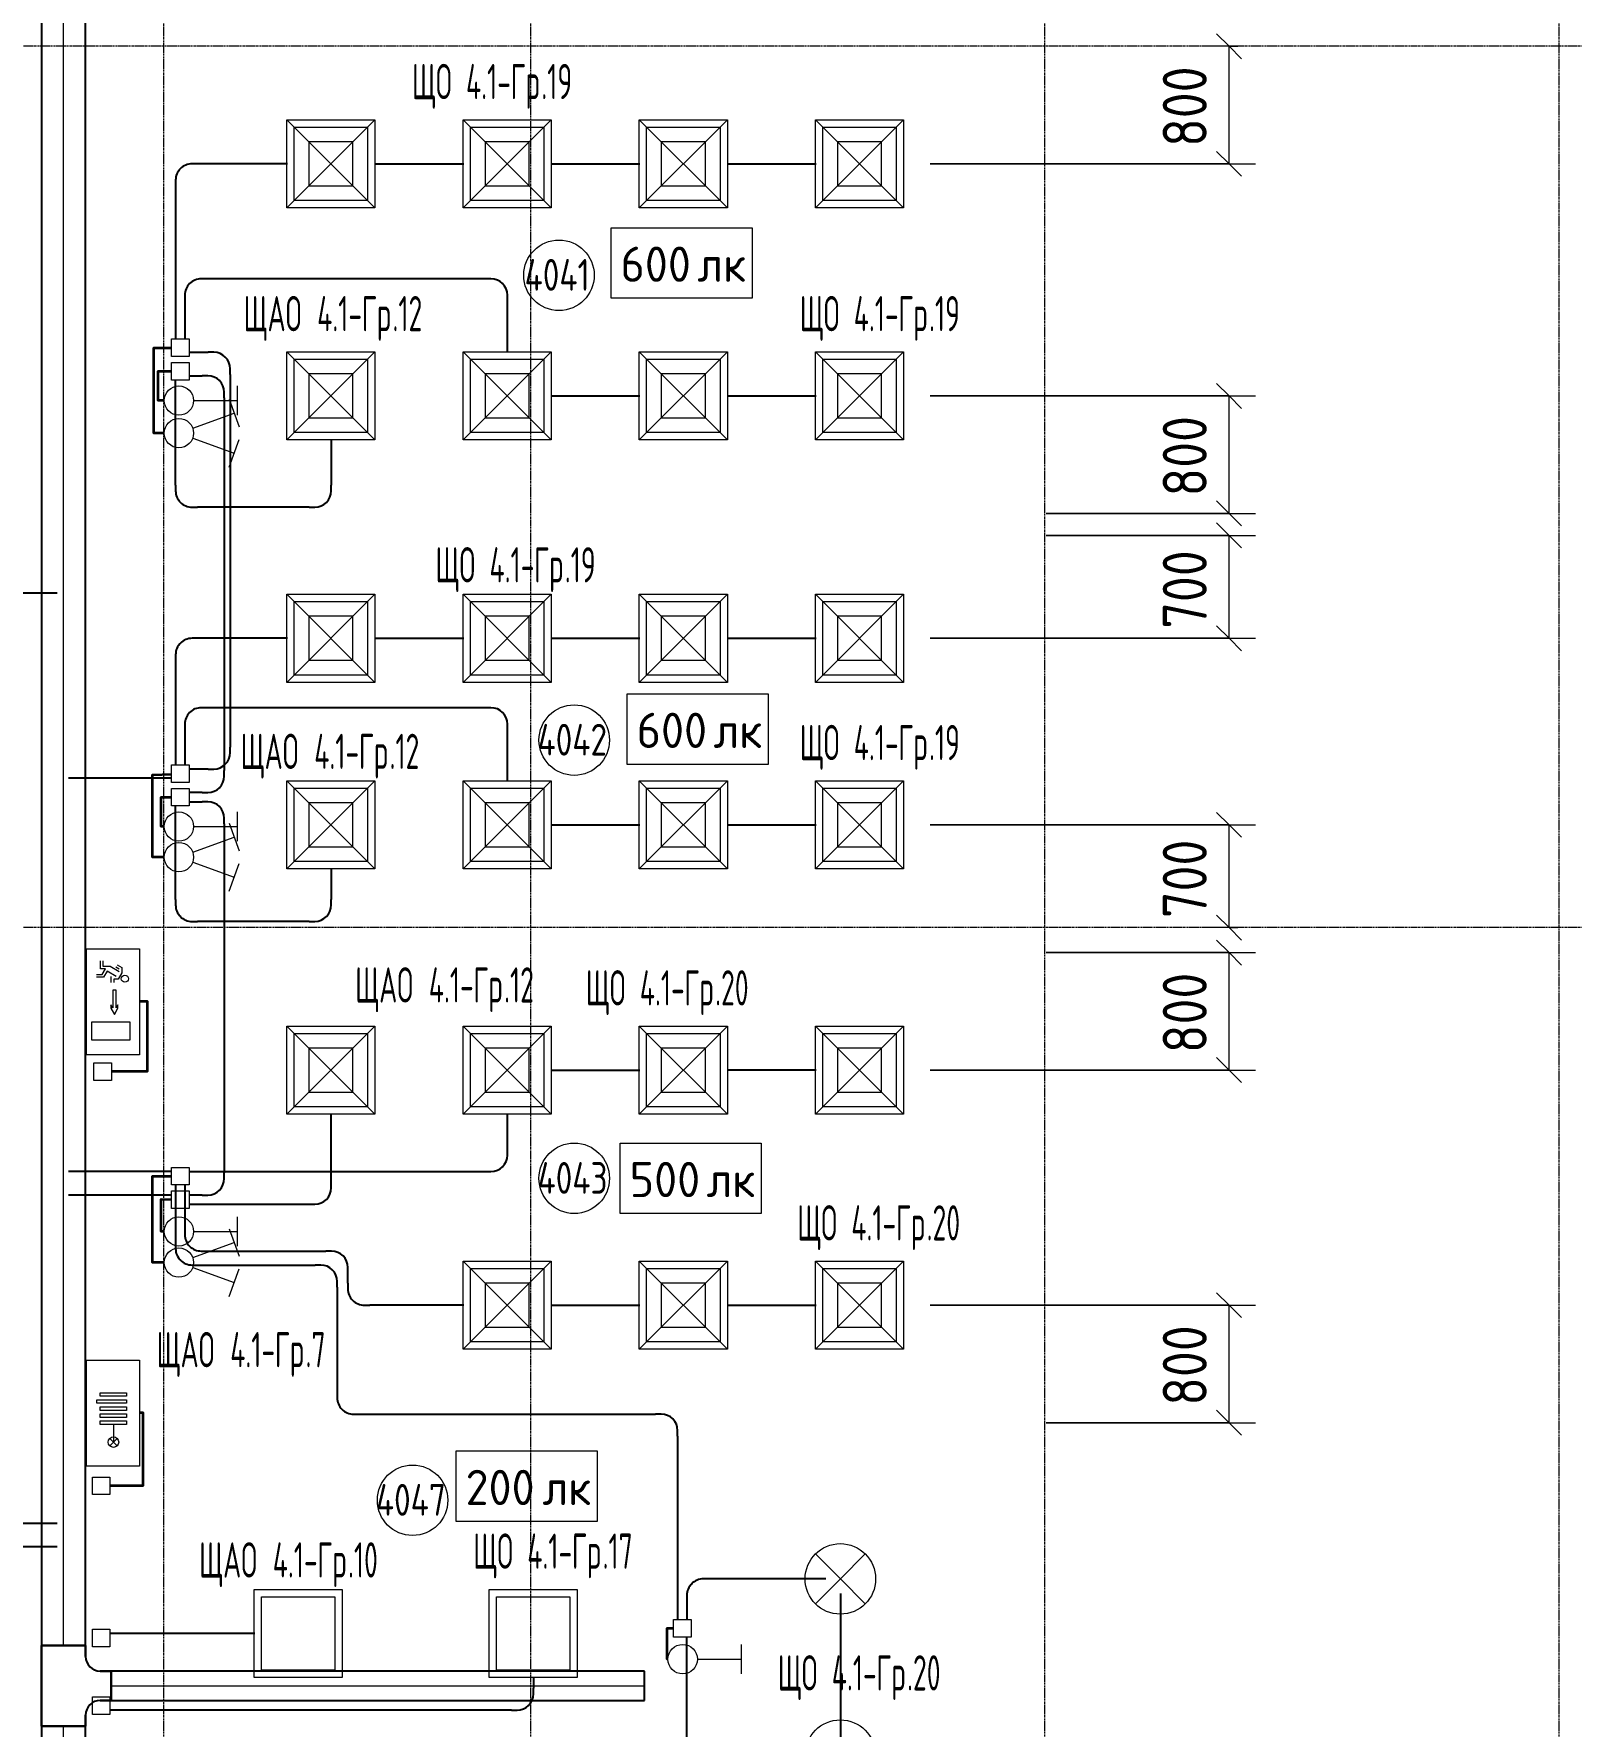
# Model space of a CAD drawing. Header units: millimetres. Extents: x -4730 to 98194, y -4296 to 93388.
# Drawn here: x 47618 to 58085, y 55064 to 66585 of the extents above; entities that cross this region are included whole.
import ezdxf

# ---------------------------------------------------------------- set-up
doc = ezdxf.new("R2010")
doc.units = ezdxf.units.MM
doc.linetypes.add('Линия сетки', pattern=[22.225, 12.7, -3.175, 3.175, -3.175])
for name, color, linetype, lineweight, true_color in [('Кабельные лотки', 5, 'Continuous', 25, 0x0000ff), ('Короба', 7, 'Continuous', 25, 0x008000), ('Соединительные детали кабельных лотков', 5, 'Continuous', 25, 0x0000ff), ('Соединительные детали коробов', 7, 'Continuous', 25, 0x008000), ('Типовые аннотации', 1, 'Continuous', 18, 0xff0000)]:
    doc.layers.add(name, color=color, linetype=linetype, lineweight=lineweight, true_color=true_color)
for name, color, linetype, lineweight in [('Марки помещений', 7, 'Continuous', 9), ('Марки силовых электроприборов', 7, 'Continuous', 9), ('Осевая линия', 7, 'Continuous', 18), ('Оси', 7, 'Continuous', 9), ('Провода', 7, 'Continuous', 35), ('Размеры', 7, 'Continuous', 9), ('Размеры-120', 7, 'Continuous', 9)]:
    doc.layers.add(name, color=color, linetype=linetype, lineweight=lineweight)
doc.styles.add('GOST Common', font='GOST_Common.ttf', dxfattribs={"width": 0.6, "height": 240})
doc.styles.add('GOST Common_1', font='GOST_Common.ttf', dxfattribs={"width": 0.9, "height": 300})
doc.styles.add('GOST Common_3', font='GOST_Common.ttf', dxfattribs={"width": 0.8, "height": 216})
doc.styles.add('GOST Common_4', font='GOST_Common.ttf', dxfattribs={"height": 240})
doc.dimstyles.new('ADSK_Проверочный', dxfattribs={"dimscale": 304.8, "dimtxt": 301.714499, "dimasz": 0.556693, "dimexe": 0.590551, "dimexo": 0.590551, "dimgap": 0.19685, "dimtad": 1, "dimdec": 3, "dimrnd": 0.001, "dimdsep": 46, "dimtxsty": 'GOST Common_1', "dimblk1": 'OBLIQUE', "dimblk2": 'OBLIQUE', "dimsah": 1, "dimcen": 0.09, "dimazin": 0, "dimtfac": 1, "dimtdec": 4, "dimtix": 1, "dimtmove": 0, "dimatfit": 3, "dimfxl": 1, "dimtvp": 1, "dimtolj": 1, "dimtzin": 0, "dimarcsym": 2})

# ---------------------------------------------------------------- blocks, each defined once
blk = doc.blocks.new('M_Короб_ отвод - Плоский торец - ПВХ - Стандартная-2386742-4-й этаж')
at = {"layer": 'Соединительные детали коробов'}
for p, q in [((0, 111.95), (0, 150.05)), ((-150.05, 0), (-111.95, 0))]:
    blk.add_line(p, q, dxfattribs=at)
blk.add_arc((-111.95, 111.95), 111.95, 270, 0, dxfattribs=at)
blk = doc.blocks.new('M_Горизонтальный тройник для канального - Радиус 100 мм-2745902-4-й этаж')
at = {"layer": 'Соединительные детали кабельных лотков'}
for p, q in [((275, 150), (-275, 150)), ((-275, 150), (-275, -150)), ((-275, -150), (-275, 150)), ((-275, 150), (275, 150)), ((-275, 150), (-275, 150)), ((275, -150), (275, 150)), ((275, 150), (275, -150)), ((275, 150), (275, 150)), ((-275, -150), (-200, -150)), ((-200, -150), (-275, -150)), ((-275, -150), (-275, -150)), ((200, -150), (275, -150)), ((275, -150), (200, -150)), ((275, -150), (275, -150)), ((-100, -250), (-100, -325)), ((-100, -325), (-100, -250)), ((-100, -325), (100, -325)), ((100, -325), (-100, -325)), ((-100, -325), (-100, -325)), ((100, -325), (100, -250)), ((100, -250), (100, -325)), ((100, -325), (100, -325))]:
    blk.add_line(p, q, dxfattribs=at)
for centre, start, end in [((-200, -250), 0, 90), ((-200, -250), 0, 90), ((200, -250), 90, 180), ((200, -250), 90, 180)]:
    blk.add_arc(centre, 100, start, end, dxfattribs=at)
blk = doc.blocks.new('DIMBLOCK131-4-й этаж')
at = {"layer": 'Размеры-120'}
for p, q in [((55816, 66500), (55576, 66500)), ((55756, 66500), (55671, 66585)), ((55756, 65700), (55756, 66500)), ((55756, 66500), (55841, 66415)), ((55756, 66500), (55816, 66500)), ((53720, 65700), (55936, 65700)), ((55756, 65700), (53720, 65700)), ((55756, 65700), (55671, 65785)), ((55756, 65700), (55841, 65615))]:
    blk.add_line(p, q, dxfattribs=at)
at = {"layer": 'Размеры-120', "color": 0, "insert": (55304, 65816), "char_height": 300, "width": 681.16, "attachment_point": 1, "rotation": 90, "line_spacing_factor": 1.022761, "style": 'GOST Common_1'}
blk.add_mtext('800', dxfattribs=at)
blk = doc.blocks.new('_Oblique')
at = {"color": 0, "linetype": 'ByBlock', "lineweight": -2}
blk.add_line((-0.5, -0.5), (0.5, 0.5), dxfattribs=at)
blk = doc.blocks.new('DIMBLOCK132-4-й этаж')
at = {"layer": 'Размеры-120'}
for p, q in [((55756, 64120), (55671, 64205)), ((53720, 64120), (55936, 64120)), ((55756, 64120), (53720, 64120)), ((55756, 63320), (55756, 64120)), ((55756, 64120), (55841, 64035)), ((55756, 63320), (55671, 63405)), ((54510, 63320), (55936, 63320)), ((55756, 63320), (54510, 63320)), ((55756, 63320), (55841, 63235))]:
    blk.add_line(p, q, dxfattribs=at)
at = {"layer": 'Размеры-120', "color": 0, "insert": (55304, 63436), "char_height": 300, "width": 681.16, "attachment_point": 1, "rotation": 90, "line_spacing_factor": 1.022761, "style": 'GOST Common_1'}
blk.add_mtext('800', dxfattribs=at)
blk = doc.blocks.new('DIMBLOCK133-4-й этаж')
at = {"layer": 'Размеры-120'}
for p, q in [((55756, 63170), (55671, 63255)), ((54510, 63170), (55936, 63170)), ((55756, 63170), (54510, 63170)), ((55756, 62470), (55756, 63170)), ((55756, 63170), (55841, 63085)), ((53720, 62470), (55936, 62470)), ((55756, 62470), (53720, 62470)), ((55756, 62470), (55671, 62555)), ((55756, 62470), (55841, 62385))]:
    blk.add_line(p, q, dxfattribs=at)
at = {"layer": 'Размеры-120', "color": 0, "insert": (55304, 62536), "char_height": 300, "width": 681.16, "attachment_point": 1, "rotation": 90, "line_spacing_factor": 1.022761, "style": 'GOST Common_1'}
blk.add_mtext('700', dxfattribs=at)
blk = doc.blocks.new('DIMBLOCK134-4-й этаж')
at = {"layer": 'Размеры-120'}
for p, q in [((53720, 61200), (55936, 61200)), ((55756, 61200), (53720, 61200)), ((55756, 61200), (55671, 61285)), ((55756, 60500), (55756, 61200)), ((55756, 61200), (55841, 61115)), ((55816, 60500), (55576, 60500)), ((55756, 60500), (55671, 60585)), ((55756, 60500), (55841, 60415)), ((55756, 60500), (55816, 60500))]:
    blk.add_line(p, q, dxfattribs=at)
at = {"layer": 'Размеры-120', "color": 0, "insert": (55304, 60566), "char_height": 300, "width": 681.16, "attachment_point": 1, "rotation": 90, "line_spacing_factor": 1.022761, "style": 'GOST Common_1'}
blk.add_mtext('700', dxfattribs=at)
blk = doc.blocks.new('DIMBLOCK135-4-й этаж')
at = {"layer": 'Размеры-120'}
for p, q in [((55756, 60330), (55671, 60415)), ((54510, 60330), (55936, 60330)), ((55756, 60330), (54510, 60330)), ((55756, 59530), (55756, 60330)), ((55756, 60330), (55841, 60245)), ((55756, 59530), (55671, 59615)), ((53720, 59530), (55936, 59530)), ((55756, 59530), (53720, 59530)), ((55756, 59530), (55841, 59445))]:
    blk.add_line(p, q, dxfattribs=at)
at = {"layer": 'Размеры-120', "color": 0, "insert": (55304, 59646), "char_height": 300, "width": 681.16, "attachment_point": 1, "rotation": 90, "line_spacing_factor": 1.022761, "style": 'GOST Common_1'}
blk.add_mtext('800', dxfattribs=at)
blk = doc.blocks.new('DIMBLOCK136-4-й этаж')
at = {"layer": 'Размеры-120'}
for p, q in [((55756, 57930), (55671, 58015)), ((53720, 57930), (55936, 57930)), ((55756, 57930), (53720, 57930)), ((55756, 57130), (55756, 57930)), ((55756, 57930), (55841, 57845)), ((55756, 57130), (55671, 57215)), ((54510, 57130), (55936, 57130)), ((55756, 57130), (54510, 57130)), ((55756, 57130), (55841, 57045))]:
    blk.add_line(p, q, dxfattribs=at)
at = {"layer": 'Размеры-120', "color": 0, "insert": (55304, 57246), "char_height": 300, "width": 681.16, "attachment_point": 1, "rotation": 90, "line_spacing_factor": 1.022761, "style": 'GOST Common_1'}
blk.add_mtext('800', dxfattribs=at)
blk = doc.blocks.new('ADSK_Марка_Помещение_1_ГОСТ21-501-2011 - Номер-85995-4-й этаж')
at = {"layer": 'Марки помещений'}
blk.add_circle((0, 0), 2, dxfattribs=at)
blk = doc.blocks.new('Морка помещения_освещённость_ - Морка помещения_освещённость_-1484368-4-й этаж')
at = {"layer": 'Марки помещений', "color": 190, "true_color": 0x8000ff}
for p, q in [((-4, 0), (-4, 4)), ((-4, 4), (4, 4)), ((4, 4), (4, 0)), ((4, 0), (-4, 0))]:
    blk.add_line(p, q, dxfattribs=at)

msp = doc.modelspace()

# ---------------------------------------------------------------- linework, layer by layer
at = {"layer": 'Кабельные лотки'}
for p, q in [((47670, 86818.1437), (47670, 55613.9509)), ((47970, 55613.9509), (47970, 86818.1437)), ((47970, 55613.9509), (47670, 55613.9509)), ((48145, 55238.9509), (48145, 55438.9509)), ((51775, 55438.9509), (48145, 55438.9509)), ((51775, 55238.9509), (51775, 55438.9509)), ((48145, 55238.9509), (51775, 55238.9509)), ((47970, 55063.9509), (47670, 55063.9509)), ((47670, 55063.9509), (47670, 43938.1437)), ((47970, 43938.1437), (47970, 55063.9509))]:
    msp.add_line(p, q, dxfattribs=at)
at = {"layer": 'Короба'}
for p, q in [((49344.764, 65700), (48733.0302, 65700)), ((49939.764, 65700), (50544.764, 65700)), ((51139.764, 65700), (51744.764, 65700)), ((52339.764, 65700), (52944.764, 65700)), ((48582.9802, 65549.95), (48582.9802, 64508.2789)), ((50692.214, 64917.5), (48796.0302, 64917.5)), ((48645.9802, 64767.45), (48645.9802, 64508.2789)), ((50842.264, 64417.5), (50842.264, 64767.45)), ((48674.4802, 64416.7789), (48804.4302, 64416.7789)), ((48582.9802, 63512.55), (48582.9802, 64228.2789)), ((48674.4802, 64256.7789), (48764.4302, 64256.7789)), ((48954.4802, 64266.7289), (48954.4802, 61729.8289)), ((48914.4802, 64106.7289), (48914.4802, 61569.8289)), ((51139.764, 64120), (51744.764, 64120)), ((52339.764, 64120), (52944.764, 64120)), ((49642.264, 63822.5), (49642.264, 63512.55)), ((49492.214, 63362.5), (48733.0302, 63362.5)), ((44836.7389, 62780), (47776.7389, 62780)), ((49344.764, 62470), (48733.0302, 62470)), ((49939.764, 62470), (50544.764, 62470)), ((51139.764, 62470), (51744.764, 62470)), ((52339.764, 62470), (52944.764, 62470)), ((48582.9802, 62319.95), (48582.9802, 61608.2789)), ((50692.214, 61997.5), (48796.0302, 61997.5)), ((48645.9802, 61847.45), (48645.9802, 61608.2789)), ((50842.264, 61497.5), (50842.264, 61847.45)), ((48804.4302, 61579.7789), (48674.4802, 61579.7789)), ((48554.4802, 61516.7789), (47854.4802, 61516.7789)), ((48764.4302, 61419.7789), (48674.4802, 61419.7789)), ((48582.9802, 60692.55), (48582.9802, 61328.2789)), ((48674.4802, 61356.7789), (48764.4302, 61356.7789)), ((48914.4802, 61206.7289), (48914.4802, 58829.8289)), ((51139.764, 61200), (51744.764, 61200)), ((52339.764, 61200), (52944.764, 61200)), ((49642.264, 60902.5), (49642.264, 60692.55)), ((49492.214, 60542.5), (48733.0302, 60542.5)), ((51139.764, 59530), (51744.764, 59530)), ((52944.764, 59530), (52339.764, 59530)), ((49642.264, 58766.8289), (49642.264, 59232.5)), ((50842.264, 58989.8289), (50842.264, 59232.5)), ((48554.4802, 58839.7789), (47854.4802, 58839.7789)), ((48674.4802, 58839.7789), (50692.214, 58839.7789)), ((48554.4802, 58679.7789), (47854.4802, 58679.7789)), ((48582.9802, 58748.2789), (48582.9802, 58353.3289)), ((48645.9802, 58748.2789), (48645.9802, 58448.3289)), ((48764.4302, 58679.7789), (48674.4802, 58679.7789)), ((48674.4802, 58616.7789), (49492.214, 58616.7789)), ((48796.0302, 58298.2789), (49605.9302, 58298.2789)), ((48733.0302, 58203.2789), (49532.9302, 58203.2789)), ((49755.9802, 58080.05), (49755.9802, 58148.2289)), ((49682.9802, 58053.2289), (49682.9802, 57338.3289)), ((50544.764, 57930), (49906.0302, 57930)), ((51139.764, 57930), (51744.764, 57930)), ((52339.764, 57930), (52944.764, 57930)), ((49833.0302, 57188.2789), (51851.3964, 57188.2789)), ((52001.4464, 57038.2289), (52001.4464, 55790.2781)), ((44916.7389, 56446.2136), (47776.7389, 56446.2136)), ((44916.7389, 56286.2136), (47776.7389, 56286.2136)), ((53009.1843, 56066.373), (52214.4964, 56066.373)), ((52064.4464, 55916.323), (52064.4464, 55790.2781)), ((53109.1843, 55966.373), (53109.1843, 54966.373)), ((49122.1114, 55695.3406), (48136.2288, 55695.3406)), ((52064.4464, 54952.6619), (52064.4464, 55670.2781)), ((51019.6114, 55397.8406), (51019.6114, 55322.8906)), ((50869.5614, 55172.8406), (48136.2288, 55172.8406))]:
    msp.add_line(p, q, dxfattribs=at)
at = {"layer": 'Осевая линия'}
for p, q in [((47820, 55613.9509), (47820, 86818.1437)), ((48145, 55338.9509), (51775, 55338.9509)), ((47820, 43938.1437), (47820, 55063.9509))]:
    msp.add_line(p, q, dxfattribs=at)
at = {"layer": 'Оси', "linetype": 'Линия сетки'}
for p, q in [((48500, 93388.3703), (48500, -3096.3487)), ((51000, 93388.3703), (51000, -3096.3487)), ((54500, 93388.3703), (54500, -3096.3487)), ((58000, 93388.3703), (58000, -3096.3487)), ((98194.2682, 66500), (-3530.0173, 66500)), ((98194.2682, 60500), (-3530.0173, 60500))]:
    msp.add_line(p, q, dxfattribs=at)
at = {"layer": 'Провода', "flags": 128}
for points in [[(48505.6433, 63866.5984), (48434.1096, 63866.5984), (48434.1096, 64448.281), (48554.4802, 64448.2796)], [(48505.6433, 64088.3913), (48465, 64088.3913), (48465, 64288.281), (48554.4802, 64288.2797)], [(48505.6433, 60980), (48425, 60980), (48425, 61540), (48554.4802, 61545.6574)], [(48505.6433, 61188.3913), (48485, 61188.3913), (48485, 61388.281), (48554.4802, 61388.2799)], [(48336.7452, 59998.8543), (48390, 60000), (48390, 59520.1582), (48146.2288, 59520.1566)], [(48505.6433, 58220), (48425, 58220), (48425, 58808.281), (48554.4802, 58808.2796)], [(48505.6433, 58432.0106), (48485, 58432.0106), (48485, 58652.0106), (48554.4802, 58650.0081)], [(48336.7452, 57199.4259), (48360, 57200), (48360, 56700), (48136.2288, 56700.1193)], [(51935.6433, 55520), (51929.1667, 55520), (51929.1667, 55730), (51972.9464, 55730.1173)]]:
    msp.add_lwpolyline(points, dxfattribs=at)
at = {"layer": 'Типовые аннотации', "color": 5, "true_color": 0x0000ff}
for p, q in [((49340, 66000), (49940, 66000)), ((49340, 65400), (49340, 66000)), ((49340, 66000), (49940, 65400)), ((49340, 65400), (49940, 66000)), ((49390, 65950), (49890, 65950)), ((49390, 65450), (49390, 65950)), ((49890, 65950), (49890, 65450)), ((49940, 66000), (49940, 65400)), ((50540, 66000), (51140, 66000)), ((50540, 65400), (50540, 66000)), ((50540, 66000), (51140, 65400)), ((50540, 65400), (51140, 66000)), ((50590, 65950), (51090, 65950)), ((50590, 65450), (50590, 65950)), ((51090, 65950), (51090, 65450)), ((51140, 66000), (51140, 65400)), ((51740, 66000), (52340, 66000)), ((51740, 65400), (51740, 66000)), ((51740, 66000), (52340, 65400)), ((51740, 65400), (52340, 66000)), ((51790, 65950), (52290, 65950)), ((51790, 65450), (51790, 65950)), ((52290, 65950), (52290, 65450)), ((52340, 66000), (52340, 65400)), ((52940, 66000), (53540, 66000)), ((52940, 65400), (52940, 66000)), ((52940, 66000), (53540, 65400)), ((52940, 65400), (53540, 66000)), ((52990, 65950), (53490, 65950)), ((52990, 65450), (52990, 65950)), ((53490, 65950), (53490, 65450)), ((53540, 66000), (53540, 65400)), ((49490, 65850), (49490, 65550)), ((49790, 65850), (49490, 65850)), ((49790, 65550), (49790, 65850)), ((50690, 65850), (50690, 65550)), ((50990, 65850), (50690, 65850)), ((50990, 65550), (50990, 65850)), ((51890, 65850), (51890, 65550)), ((52190, 65850), (51890, 65850)), ((52190, 65550), (52190, 65850)), ((53090, 65850), (53090, 65550)), ((53390, 65850), (53090, 65850)), ((53390, 65550), (53390, 65850)), ((49890, 65450), (49390, 65450)), ((49490, 65550), (49790, 65550)), ((51090, 65450), (50590, 65450)), ((50690, 65550), (50990, 65550)), ((52290, 65450), (51790, 65450)), ((51890, 65550), (52190, 65550)), ((53490, 65450), (52990, 65450)), ((53090, 65550), (53390, 65550)), ((49940, 65400), (49340, 65400)), ((51140, 65400), (50540, 65400)), ((52340, 65400), (51740, 65400)), ((53540, 65400), (52940, 65400)), ((50540, 64420), (51140, 64420)), ((50540, 63820), (50540, 64420)), ((50540, 64420), (51140, 63820)), ((50540, 63820), (51140, 64420)), ((51140, 64420), (51140, 63820)), ((51740, 64420), (52340, 64420)), ((51740, 63820), (51740, 64420)), ((51740, 64420), (52340, 63820)), ((51740, 63820), (52340, 64420)), ((52340, 64420), (52340, 63820)), ((52940, 64420), (53540, 64420)), ((52940, 63820), (52940, 64420)), ((52940, 64420), (53540, 63820)), ((52940, 63820), (53540, 64420)), ((53540, 64420), (53540, 63820)), ((50590, 64370), (51090, 64370)), ((50590, 63870), (50590, 64370)), ((51090, 64370), (51090, 63870)), ((51790, 64370), (52290, 64370)), ((51790, 63870), (51790, 64370)), ((52290, 64370), (52290, 63870)), ((52990, 64370), (53490, 64370)), ((52990, 63870), (52990, 64370)), ((53490, 64370), (53490, 63870)), ((50690, 64270), (50690, 63970)), ((50990, 64270), (50690, 64270)), ((50990, 63970), (50990, 64270)), ((51890, 64270), (51890, 63970)), ((52190, 64270), (51890, 64270)), ((52190, 63970), (52190, 64270)), ((53090, 64270), (53090, 63970)), ((53390, 64270), (53090, 64270)), ((53390, 63970), (53390, 64270)), ((48947.3184, 64097.3758), (49015.7224, 63909.4372)), ((48699.6126, 63900.8005), (48981.5204, 64003.4065)), ((50690, 63970), (50990, 63970)), ((51890, 63970), (52190, 63970)), ((53090, 63970), (53390, 63970)), ((48699.6126, 63832.3964), (48981.5204, 63729.7904)), ((51090, 63870), (50590, 63870)), ((52290, 63870), (51790, 63870)), ((53490, 63870), (52990, 63870)), ((48947.3184, 63635.8211), (49015.7224, 63823.7596)), ((51140, 63820), (50540, 63820)), ((52340, 63820), (51740, 63820)), ((53540, 63820), (52940, 63820)), ((49340, 62770), (49940, 62770)), ((49340, 62170), (49340, 62770)), ((49340, 62770), (49940, 62170)), ((49340, 62170), (49940, 62770)), ((49390, 62720), (49890, 62720)), ((49390, 62220), (49390, 62720)), ((49890, 62720), (49890, 62220)), ((49940, 62770), (49940, 62170)), ((50540, 62770), (51140, 62770)), ((50540, 62170), (50540, 62770)), ((50540, 62770), (51140, 62170)), ((50540, 62170), (51140, 62770)), ((50590, 62720), (51090, 62720)), ((50590, 62220), (50590, 62720)), ((51090, 62720), (51090, 62220)), ((51140, 62770), (51140, 62170)), ((51740, 62770), (52340, 62770)), ((51740, 62170), (51740, 62770)), ((51740, 62770), (52340, 62170)), ((51740, 62170), (52340, 62770)), ((51790, 62720), (52290, 62720)), ((51790, 62220), (51790, 62720)), ((52290, 62720), (52290, 62220)), ((52340, 62770), (52340, 62170)), ((52940, 62770), (53540, 62770)), ((52940, 62170), (52940, 62770)), ((52940, 62770), (53540, 62170)), ((52940, 62170), (53540, 62770)), ((52990, 62720), (53490, 62720)), ((52990, 62220), (52990, 62720)), ((53490, 62720), (53490, 62220)), ((53540, 62770), (53540, 62170)), ((49490, 62620), (49490, 62320)), ((49790, 62620), (49490, 62620)), ((49790, 62320), (49790, 62620)), ((50690, 62620), (50690, 62320)), ((50990, 62620), (50690, 62620)), ((50990, 62320), (50990, 62620)), ((51890, 62620), (51890, 62320)), ((52190, 62620), (51890, 62620)), ((52190, 62320), (52190, 62620)), ((53090, 62620), (53090, 62320)), ((53390, 62620), (53090, 62620)), ((53390, 62320), (53390, 62620)), ((49890, 62220), (49390, 62220)), ((49490, 62320), (49790, 62320)), ((51090, 62220), (50590, 62220)), ((50690, 62320), (50990, 62320)), ((52290, 62220), (51790, 62220)), ((51890, 62320), (52190, 62320)), ((53490, 62220), (52990, 62220)), ((53090, 62320), (53390, 62320)), ((49940, 62170), (49340, 62170)), ((51140, 62170), (50540, 62170)), ((52340, 62170), (51740, 62170)), ((53540, 62170), (52940, 62170)), ((50540, 61500), (51140, 61500)), ((50540, 60900), (50540, 61500)), ((50540, 61500), (51140, 60900)), ((50540, 60900), (51140, 61500)), ((50590, 61450), (51090, 61450)), ((50590, 60950), (50590, 61450)), ((51090, 61450), (51090, 60950)), ((51140, 61500), (51140, 60900)), ((51740, 61500), (52340, 61500)), ((51740, 60900), (51740, 61500)), ((51740, 61500), (52340, 60900)), ((51740, 60900), (52340, 61500)), ((51790, 61450), (52290, 61450)), ((51790, 60950), (51790, 61450)), ((52290, 61450), (52290, 60950)), ((52340, 61500), (52340, 60900)), ((52940, 61500), (53540, 61500)), ((52940, 60900), (52940, 61500)), ((52940, 61500), (53540, 60900)), ((52940, 60900), (53540, 61500)), ((52990, 61450), (53490, 61450)), ((52990, 60950), (52990, 61450)), ((53490, 61450), (53490, 60950)), ((53540, 61500), (53540, 60900)), ((50690, 61350), (50690, 61050)), ((50990, 61350), (50690, 61350)), ((50990, 61050), (50990, 61350)), ((51890, 61350), (51890, 61050)), ((52190, 61350), (51890, 61350)), ((52190, 61050), (52190, 61350)), ((53090, 61350), (53090, 61050)), ((53390, 61350), (53090, 61350)), ((53390, 61050), (53390, 61350)), ((48947.3184, 61210.7773), (49015.7224, 61022.8388)), ((48699.6126, 61014.202), (48981.5204, 61116.8081)), ((51090, 60950), (50590, 60950)), ((50690, 61050), (50990, 61050)), ((52290, 60950), (51790, 60950)), ((51890, 61050), (52190, 61050)), ((53490, 60950), (52990, 60950)), ((53090, 61050), (53390, 61050)), ((48699.6126, 60945.798), (48981.5204, 60843.1919)), ((48947.3184, 60749.2227), (49015.7224, 60937.1612)), ((51140, 60900), (50540, 60900)), ((52340, 60900), (51740, 60900)), ((53540, 60900), (52940, 60900)), ((50540, 59830), (51140, 59830)), ((50540, 59230), (50540, 59830)), ((50540, 59830), (51140, 59230)), ((50540, 59230), (51140, 59830)), ((51140, 59830), (51140, 59230)), ((51740, 59830), (52340, 59830)), ((51740, 59230), (51740, 59830)), ((51740, 59830), (52340, 59230)), ((51740, 59230), (52340, 59830)), ((52340, 59830), (52340, 59230)), ((52940, 59830), (53540, 59830)), ((52940, 59230), (52940, 59830)), ((52940, 59830), (53540, 59230)), ((52940, 59230), (53540, 59830)), ((53540, 59830), (53540, 59230)), ((50590, 59780), (51090, 59780)), ((50590, 59280), (50590, 59780)), ((50690, 59680), (50690, 59380)), ((50990, 59680), (50690, 59680)), ((50990, 59380), (50990, 59680)), ((51090, 59780), (51090, 59280)), ((51790, 59780), (52290, 59780)), ((51790, 59280), (51790, 59780)), ((51890, 59680), (51890, 59380)), ((52190, 59680), (51890, 59680)), ((52190, 59380), (52190, 59680)), ((52290, 59780), (52290, 59280)), ((52990, 59780), (53490, 59780)), ((52990, 59280), (52990, 59780)), ((53090, 59680), (53090, 59380)), ((53390, 59680), (53090, 59680)), ((53390, 59380), (53390, 59680)), ((53490, 59780), (53490, 59280)), ((50690, 59380), (50990, 59380)), ((51890, 59380), (52190, 59380)), ((53090, 59380), (53390, 59380)), ((51140, 59230), (50540, 59230)), ((51090, 59280), (50590, 59280)), ((52340, 59230), (51740, 59230)), ((52290, 59280), (51790, 59280)), ((53540, 59230), (52940, 59230)), ((53490, 59280), (52990, 59280)), ((48947.3184, 58450.7773), (49015.7224, 58262.8388)), ((48699.6126, 58254.202), (48981.5204, 58356.8081)), ((48699.6126, 58185.798), (48981.5204, 58083.1919)), ((50540, 58230), (51140, 58230)), ((50540, 57630), (50540, 58230)), ((50540, 58230), (51140, 57630)), ((50540, 57630), (51140, 58230)), ((51140, 58230), (51140, 57630)), ((51740, 58230), (52340, 58230)), ((51740, 57630), (51740, 58230)), ((51740, 58230), (52340, 57630)), ((51740, 57630), (52340, 58230)), ((52340, 58230), (52340, 57630)), ((52940, 58230), (53540, 58230)), ((52940, 57630), (52940, 58230)), ((52940, 58230), (53540, 57630)), ((52940, 57630), (53540, 58230)), ((53540, 58230), (53540, 57630)), ((48947.3184, 57989.2227), (49015.7224, 58177.1612)), ((50590, 58180), (51090, 58180)), ((50590, 57680), (50590, 58180)), ((50690, 58080), (50690, 57780)), ((50990, 58080), (50690, 58080)), ((50990, 57780), (50990, 58080)), ((51090, 58180), (51090, 57680)), ((51790, 58180), (52290, 58180)), ((51790, 57680), (51790, 58180)), ((51890, 58080), (51890, 57780)), ((52190, 58080), (51890, 58080)), ((52190, 57780), (52190, 58080)), ((52290, 58180), (52290, 57680)), ((52990, 58180), (53490, 58180)), ((52990, 57680), (52990, 58180)), ((53090, 58080), (53090, 57780)), ((53390, 58080), (53090, 58080)), ((53390, 57780), (53390, 58080)), ((53490, 58180), (53490, 57680)), ((50690, 57780), (50990, 57780)), ((51890, 57780), (52190, 57780)), ((53090, 57780), (53390, 57780)), ((51140, 57630), (50540, 57630)), ((51090, 57680), (50590, 57680)), ((52340, 57630), (51740, 57630)), ((52290, 57680), (51790, 57680)), ((53540, 57630), (52940, 57630)), ((53490, 57680), (52990, 57680)), ((53109.1843, 56066.373), (52939.4786, 56236.0786)), ((53109.1843, 56066.373), (53278.8899, 56236.0786)), ((50717.3474, 55995.3406), (51317.3474, 55995.3406)), ((50717.3474, 55395.3406), (50717.3474, 55995.3406)), ((51317.3474, 55995.3406), (51317.3474, 55395.3406)), ((53109.1843, 56066.373), (52939.4786, 55896.6674)), ((53109.1843, 56066.373), (53278.8899, 55896.6674)), ((50767.3474, 55945.3406), (51267.3474, 55945.3406)), ((50767.3474, 55445.3406), (50767.3474, 55945.3406)), ((51267.3474, 55945.3406), (51267.3474, 55445.3406)), ((52435.6433, 55420), (52435.6433, 55620)), ((51267.3474, 55445.3406), (50767.3474, 55445.3406)), ((52135.6433, 55520), (52435.6433, 55520)), ((51317.3474, 55395.3406), (50717.3474, 55395.3406))]:
    msp.add_line(p, q, dxfattribs=at)
at = {"layer": 'Типовые аннотации', "color": 7}
for p, q in [((48554.4802, 64508.2789), (48674.4802, 64508.2789)), ((48554.4802, 64388.2789), (48554.4802, 64508.2789)), ((48674.4802, 64508.2789), (48674.4802, 64388.2789)), ((48674.4802, 64388.2789), (48554.4802, 64388.2789)), ((48554.4802, 64348.2789), (48674.4802, 64348.2789)), ((48554.4802, 64228.2789), (48554.4802, 64348.2789)), ((48674.4802, 64348.2789), (48674.4802, 64228.2789)), ((48674.4802, 64228.2789), (48554.4802, 64228.2789)), ((48554.4802, 61448.2789), (48674.4802, 61448.2789)), ((48554.4802, 61328.2789), (48554.4802, 61448.2789)), ((48674.4802, 61448.2789), (48674.4802, 61328.2789)), ((48674.4802, 61328.2789), (48554.4802, 61328.2789)), ((48554.4802, 58868.2789), (48674.4802, 58868.2789)), ((48554.4802, 58748.2789), (48554.4802, 58868.2789)), ((48674.4802, 58868.2789), (48674.4802, 58748.2789)), ((48674.4802, 58748.2789), (48554.4802, 58748.2789)), ((48554.4802, 58708.2789), (48674.4802, 58708.2789)), ((48554.4802, 58588.2789), (48554.4802, 58708.2789)), ((48674.4802, 58708.2789), (48674.4802, 58588.2789)), ((48674.4802, 58588.2789), (48554.4802, 58588.2789)), ((51972.9464, 55790.2781), (52092.9464, 55790.2781)), ((51972.9464, 55670.2781), (51972.9464, 55790.2781)), ((52092.9464, 55790.2781), (52092.9464, 55670.2781)), ((52092.9464, 55670.2781), (51972.9464, 55670.2781))]:
    msp.add_line(p, q, dxfattribs=at)
at = {"layer": 'Типовые аннотации'}
for p, q in [((49340, 64420), (49940, 64420)), ((49340, 63820), (49340, 64420)), ((49340, 64420), (49940, 63820)), ((49340, 63820), (49940, 64420)), ((49940, 64420), (49940, 63820)), ((49390, 64370), (49890, 64370)), ((49390, 63870), (49390, 64370)), ((49890, 64370), (49890, 63870)), ((49005.6433, 63988.3913), (49005.6433, 64188.3913)), ((49490, 64270), (49490, 63970)), ((49790, 64270), (49490, 64270)), ((49790, 63970), (49790, 64270)), ((48705.6433, 64088.3913), (49005.6433, 64088.3913)), ((49490, 63970), (49790, 63970)), ((49890, 63870), (49390, 63870)), ((49940, 63820), (49340, 63820)), ((49340, 61500), (49940, 61500)), ((49340, 60900), (49340, 61500)), ((49340, 61500), (49940, 60900)), ((49340, 60900), (49940, 61500)), ((49390, 61450), (49890, 61450)), ((49390, 60950), (49390, 61450)), ((49890, 61450), (49890, 60950)), ((49940, 61500), (49940, 60900)), ((49490, 61350), (49490, 61050)), ((49790, 61350), (49490, 61350)), ((49790, 61050), (49790, 61350)), ((48705.6433, 61188.3913), (49005.6433, 61188.3913)), ((49005.6433, 61088.3913), (49005.6433, 61288.3913)), ((49890, 60950), (49390, 60950)), ((49490, 61050), (49790, 61050)), ((49940, 60900), (49340, 60900)), ((49340, 59830), (49940, 59830)), ((49340, 59230), (49340, 59830)), ((49340, 59830), (49940, 59230)), ((49340, 59230), (49940, 59830)), ((49940, 59830), (49940, 59230)), ((49390, 59780), (49890, 59780)), ((49390, 59280), (49390, 59780)), ((49490, 59680), (49490, 59380)), ((49790, 59680), (49490, 59680)), ((49790, 59380), (49790, 59680)), ((49890, 59780), (49890, 59280)), ((48026.2288, 59580.1562), (48146.2288, 59580.1562)), ((48026.2288, 59460.1562), (48026.2288, 59580.1562)), ((48146.2288, 59580.1562), (48146.2288, 59460.1562)), ((48146.2288, 59460.1562), (48026.2288, 59460.1562)), ((49490, 59380), (49790, 59380)), ((49940, 59230), (49340, 59230)), ((49890, 59280), (49390, 59280)), ((49005.6433, 58332.0106), (49005.6433, 58532.0106)), ((48705.6433, 58432.0106), (49005.6433, 58432.0106)), ((47976.7452, 57554.9821), (48336.7452, 57554.9821)), ((47976.7452, 56834.9821), (47976.7452, 57554.9821)), ((48336.7452, 57554.9821), (48336.7452, 56834.9821)), ((48045.847, 57261.8665), (48045.847, 57285.8665)), ((48045.847, 57285.8665), (48249.847, 57285.8665)), ((48249.847, 57261.8665), (48045.847, 57261.8665)), ((48069.847, 57309.8665), (48069.847, 57333.8665)), ((48069.847, 57333.8665), (48249.847, 57333.8665)), ((48249.847, 57309.8665), (48069.847, 57309.8665)), ((48249.847, 57333.8665), (48249.847, 57309.8665)), ((48249.847, 57285.8665), (48249.847, 57261.8665)), ((48069.847, 57213.8665), (48069.847, 57237.8665)), ((48069.847, 57237.8665), (48249.847, 57237.8665)), ((48249.847, 57213.8665), (48069.847, 57213.8665)), ((48069.847, 57165.8665), (48069.847, 57189.8665)), ((48069.847, 57189.8665), (48249.847, 57189.8665)), ((48249.847, 57165.8665), (48069.847, 57165.8665)), ((48249.847, 57237.8665), (48249.847, 57213.8665)), ((48249.847, 57189.8665), (48249.847, 57165.8665)), ((48069.847, 57117.8665), (48069.847, 57141.8665)), ((48069.847, 57141.8665), (48249.847, 57141.8665)), ((48249.847, 57117.8665), (48069.847, 57117.8665)), ((48159.847, 57117.8665), (48159.847, 56997.8665)), ((48249.847, 57141.8665), (48249.847, 57117.8665)), ((48134.3912, 57023.3224), (48159.847, 56997.8665)), ((48134.3912, 56972.4107), (48159.847, 56997.8665)), ((48159.847, 56997.8665), (48185.3029, 57023.3224)), ((48159.847, 56997.8665), (48185.3029, 56972.4107)), ((48336.7452, 56834.9821), (47976.7452, 56834.9821)), ((48016.2288, 56760.1562), (48136.2288, 56760.1562)), ((48016.2288, 56640.1562), (48016.2288, 56760.1562)), ((48136.2288, 56760.1562), (48136.2288, 56640.1562)), ((48136.2288, 56640.1562), (48016.2288, 56640.1562)), ((49117.3474, 55995.3406), (49717.3474, 55995.3406)), ((49117.3474, 55395.3406), (49117.3474, 55995.3406)), ((49717.3474, 55995.3406), (49717.3474, 55395.3406)), ((49167.3474, 55945.3406), (49667.3474, 55945.3406)), ((49167.3474, 55445.3406), (49167.3474, 55945.3406)), ((49667.3474, 55945.3406), (49667.3474, 55445.3406)), ((48016.2288, 55723.8406), (48136.2288, 55723.8406)), ((48016.2288, 55603.8406), (48016.2288, 55723.8406)), ((48136.2288, 55723.8406), (48136.2288, 55603.8406)), ((48136.2288, 55603.8406), (48016.2288, 55603.8406)), ((49667.3474, 55445.3406), (49167.3474, 55445.3406)), ((49717.3474, 55395.3406), (49117.3474, 55395.3406))]:
    msp.add_line(p, q, dxfattribs=at)
at = {"layer": 'Типовые аннотации', "color": 16, "true_color": 0x800000}
for p, q in [((48554.4802, 61608.2789), (48674.4802, 61608.2789)), ((48554.4802, 61488.2789), (48554.4802, 61608.2789)), ((48674.4802, 61608.2789), (48674.4802, 61488.2789)), ((48674.4802, 61488.2789), (48554.4802, 61488.2789)), ((48016.2288, 55264.3406), (48136.2288, 55264.3406)), ((48016.2288, 55144.3406), (48016.2288, 55264.3406)), ((48136.2288, 55264.3406), (48136.2288, 55144.3406)), ((48136.2288, 55144.3406), (48016.2288, 55144.3406))]:
    msp.add_line(p, q, dxfattribs=at)
at = {"layer": 'Типовые аннотации', "color": 96, "true_color": 0x008000}
for p, q in [((47976.7452, 60354.9821), (48336.7452, 60354.9821)), ((47976.7452, 59634.9821), (47976.7452, 60354.9821)), ((48070.6279, 60220.2637), (48070.6279, 60274.2637)), ((48088.6279, 60274.2637), (48088.6279, 60238.2637)), ((48336.7452, 60354.9821), (48336.7452, 59634.9821)), ((48045.0202, 60180.733), (48082.6279, 60180.733)), ((48093.0202, 60162.733), (48045.0202, 60162.733)), ((48105.4509, 60220.2637), (48070.6279, 60220.2637)), ((48082.6279, 60180.733), (48105.4509, 60220.2637)), ((48088.6279, 60238.2637), (48136.6279, 60238.2637)), ((48117.0202, 60204.3022), (48093.0202, 60162.733)), ((48179.374, 60168.3022), (48117.0202, 60204.3022)), ((48136.6279, 60238.2637), (48198.9817, 60202.2637)), ((48144.9817, 60126.3022), (48144.9817, 60168.3022)), ((48192.9817, 60150.3022), (48162.9817, 60150.3022)), ((48162.9817, 60150.3022), (48162.9817, 60126.3022)), ((48198.9817, 60217.4791), (48176.8048, 60230.2829)), ((48185.8048, 60245.8714), (48216.9817, 60227.8714)), ((48216.9817, 60191.8714), (48192.9817, 60150.3022)), ((48216.9817, 60227.8714), (48216.9817, 60191.8714)), ((48178.7977, 60074.461), (48154.7977, 60074.461)), ((48154.7977, 60074.461), (48154.7977, 59954.461)), ((48178.7977, 59954.461), (48178.7977, 60074.461)), ((48154.7977, 59954.461), (48142.7977, 59975.2456)), ((48142.7977, 59975.2456), (48142.7977, 59951.2456)), ((48142.7977, 59951.2456), (48166.7977, 59909.6764)), ((48166.7977, 59909.6764), (48190.7977, 59951.2456)), ((48190.7977, 59975.2456), (48178.7977, 59954.461)), ((48190.7977, 59951.2456), (48190.7977, 59975.2456)), ((48274.594, 59856.359), (48010.594, 59856.359)), ((48010.594, 59856.359), (48010.594, 59736.359)), ((48274.594, 59736.359), (48274.594, 59856.359)), ((48010.594, 59736.359), (48274.594, 59736.359)), ((48336.7452, 59634.9821), (47976.7452, 59634.9821))]:
    msp.add_line(p, q, dxfattribs=at)
at = {"layer": 'Типовые аннотации'}
for centre, radius in [((48605.6433, 64088.3913), 100), ((48605.6433, 61188.3913), 100), ((48605.6433, 58432.0106), 100), ((48159.847, 56997.8665), 36)]:
    msp.add_circle(centre, radius, dxfattribs=at)
at = {"layer": 'Типовые аннотации', "color": 5, "true_color": 0x0000ff}
for centre, radius in [((48605.6433, 63866.5984), 100), ((48605.6433, 60980), 100), ((48605.6433, 58220), 100), ((53109.1843, 56066.373), 240), ((52035.6433, 55520), 100), ((53109.1843, 54866.373), 240)]:
    msp.add_circle(centre, radius, dxfattribs=at)
at = {"layer": 'Типовые аннотации', "color": 96, "true_color": 0x008000}
msp.add_circle((48237.5129, 60152.3049), 24, dxfattribs=at)

# ---------------------------------------------------------------- block references
at = {"layer": 'Марки помещений', "color": 190, "true_color": 0x8000ff, "xscale": 120, "yscale": 120, "zscale": 120}
for p in [(52028.245, 64785.1136), (52138.2359, 61611.6395), (52090.5575, 58553.5534), (50973.5801, 56457.4685)]:
    msp.add_blockref('Морка помещения_освещённость_ - Морка помещения_освещённость_-1484368-4-й этаж', p, dxfattribs=at)
at = {"layer": 'Марки помещений', "xscale": 120, "yscale": 120, "zscale": 120}
for p in [(51193.2689, 64941.4244), (51297.2341, 61776.7589), (51297.2341, 58793.5534), (50196.6147, 56601.8108)]:
    msp.add_blockref('ADSK_Марка_Помещение_1_ГОСТ21-501-2011 - Номер-85995-4-й этаж', p, dxfattribs=at)
at = {"layer": 'Соединительные детали кабельных лотков', "rotation": 90}
msp.add_blockref('M_Горизонтальный тройник для канального - Радиус 100 мм-2745902-4-й этаж', (47820, 55338.9509), dxfattribs=at)
msp.add_blockref('M_Горизонтальный тройник для канального - Радиус 100 мм-2745902-4-й этаж', (47820, 55338.9509), dxfattribs=at)
at = {"layer": 'Соединительные детали коробов'}
for p, rotation in [((48582.9802, 65700), 180), ((48645.9802, 64917.5), 180), ((50842.264, 64917.5), 90), ((48954.4802, 64416.7789), 90), ((48914.4802, 64256.7789), 90), ((48582.9802, 63362.5), 270), ((48582.9802, 62470), 180), ((48645.9802, 61997.5), 180), ((50842.264, 61997.5), 90), ((48914.4802, 61356.7789), 90), ((48582.9802, 60542.5), 270), ((48645.9802, 58298.2789), 270), ((48582.9802, 58203.2789), 270), ((49755.9802, 58298.2789), 90), ((49682.9802, 58203.2789), 90), ((49755.9802, 57930), 270), ((49682.9802, 57188.2789), 270), ((52001.4464, 57188.2789), 90), ((52064.4464, 56066.373), 180)]:
    msp.add_blockref('M_Короб_ отвод - Плоский торец - ПВХ - Стандартная-2386742-4-й этаж', p, dxfattribs=dict(at, rotation=rotation))
for p in [(49642.264, 63362.5), (48954.4802, 61579.7789), (48914.4802, 61419.7789), (49642.264, 60542.5), (50842.264, 58839.7789), (48914.4802, 58679.7789), (49642.264, 58616.7789), (51019.6114, 55172.8406)]:
    msp.add_blockref('M_Короб_ отвод - Плоский торец - ПВХ - Стандартная-2386742-4-й этаж', p, dxfattribs=at)

# ---------------------------------------------------------------- texts
at = {"layer": 'Марки помещений', "color": 190, "true_color": 0x8000ff, "char_height": 240, "attachment_point": 1, "style": 'GOST Common_4'}
for s, insert, width in [('600', (51612.1612, 65136.8255), 634.9365), ('лк', (52136.0362, 65136.8255), 413.67075), ('600', (51722.1521, 61963.3514), 634.9365), ('лк', (52246.0271, 61963.3514), 413.67075), ('500', (51674.4736, 58905.2654), 634.9365), ('лк', (52198.3486, 58905.2654), 413.67075), ('200', (50557.4963, 56809.1804), 634.9365), ('лк', (51081.3713, 56809.1804), 413.67075)]:
    msp.add_mtext(s, dxfattribs=dict(at, insert=insert, width=width))
at = {"layer": 'Марки помещений', "char_height": 216, "attachment_point": 1, "style": 'GOST Common_3'}
for s, insert, width in [('4041', (50959.193, 65052.2116), 577.215), ('4042', (51047.3182, 61887.5461), 615.696), ('4043', (51047.3182, 58904.3407), 615.696), ('4047', (49946.6987, 56712.598), 615.696)]:
    msp.add_mtext(s, dxfattribs=dict(at, insert=insert, width=width))
at = {"layer": 'Марки силовых электроприборов', "char_height": 240, "attachment_point": 1, "style": 'GOST Common'}
for s, insert, width in [('ЩО', (50191.7653, 66380.1824), 340.55685), (' 4.1-', (50472.7528, 66380.1824), 473.3163), ('Гр', (50863.2778, 66380.1824), 253.9746), ('.19', (51072.8278, 66380.1824), 265.5189), ('ЩАО', (49045.1653, 64800.1824), 502.17705), (' 4.1-', (49459.5028, 64800.1824), 473.3163), ('Гр', (49850.0278, 64800.1824), 253.9746), ('.12', (50059.5778, 64800.1824), 265.5189), ('ЩО', (52831.7653, 64800.1824), 340.55685), (' 4.1-', (53112.7528, 64800.1824), 473.3163), ('Гр', (53503.2778, 64800.1824), 253.9746), ('.19', (53712.8278, 64800.1824), 265.5189), ('ЩО', (50351.7653, 63090.1824), 340.55685), (' 4.1-', (50632.7528, 63090.1824), 473.3163), ('Гр', (51023.2778, 63090.1824), 253.9746), ('.19', (51232.8278, 63090.1824), 265.5189), ('ЩО', (52831.7653, 61880.1824), 340.55685), (' 4.1-', (53112.7528, 61880.1824), 473.3163), ('Гр', (53503.2778, 61880.1824), 253.9746), ('.19', (53712.8278, 61880.1824), 265.5189), ('ЩАО', (49025.1653, 61820.1824), 502.17705), (' 4.1-', (49439.5028, 61820.1824), 473.3163), ('Гр', (49830.0278, 61820.1824), 253.9746), ('.12', (50039.5778, 61820.1824), 265.5189), ('ЩАО', (49805.1653, 60230.1824), 502.17705), (' 4.1-', (50219.5028, 60230.1824), 473.3163), ('Гр', (50610.0278, 60230.1824), 253.9746), ('.12', (50819.5778, 60230.1824), 265.5189), ('ЩО', (51375.2053, 60210.1824), 340.55685), (' 4.1-', (51656.1928, 60210.1824), 473.3163), ('Гр', (52046.7178, 60210.1824), 253.9746), ('.20', (52256.2678, 60210.1824), 305.92395), ('ЩО', (52815.2053, 58610.1824), 340.55685), (' 4.1-', (53096.1928, 58610.1824), 473.3163), ('Гр', (53486.7178, 58610.1824), 253.9746), ('.20', (53696.2678, 58610.1824), 305.92395), ('ЩАО', (48453.0651, 57747.0766), 502.17705), (' 4.1-', (48867.4026, 57747.0766), 473.3163), ('Гр', (49257.9276, 57747.0766), 253.9746), ('.7', (49467.4776, 57747.0766), 178.93665), ('ЩО', (50609.1127, 56375.523), 340.55685), (' 4.1-', (50890.1002, 56375.523), 473.3163), ('Гр', (51280.6252, 56375.523), 253.9746), ('.17', (51490.1752, 56375.523), 265.5189), ('ЩАО', (48742.5127, 56315.523), 502.17705), (' 4.1-', (49156.8502, 56315.523), 473.3163), ('Гр', (49547.3752, 56315.523), 253.9746), ('.10', (49756.9252, 56315.523), 265.5189), ('ЩО', (52682.1256, 55546.5554), 340.55685), (' 4.1-', (52963.1131, 55546.5554), 473.3163), ('Гр', (53353.6381, 55546.5554), 253.9746), ('.20', (53563.1881, 55546.5554), 305.92395)]:
    msp.add_mtext(s, dxfattribs=dict(at, insert=insert, width=width))

# ---------------------------------------------------------------- dimensions: what is measured, and where the dimension line sits
at = {"layer": 'Размеры'}
for base, p1, p2, override, picture, middle in [((55756.1839, 66500), (53539.764, 65700), (55636.202, 66500), {"dimpost": '<>', "dimfxl": 2243.892256}, 'DIMBLOCK131-4-й этаж', (55546.1839, 66100)), ((55756.1839, 64120), (54330, 63320), (53539.764, 64120), {"dimpost": '<>', "dimfxl": 1124.487868}, 'DIMBLOCK132-4-й этаж', (55546.1839, 63720)), ((55756.1839, 63170), (53539.764, 62470), (54330, 63170), {"dimpost": '<>', "dimfxl": 1055.686016}, 'DIMBLOCK133-4-й этаж', (55546.1839, 62820)), ((55756.1839, 61200), (55636.202, 60500), (53539.764, 61200), {"dimpost": '<>', "dimfxl": 2210.215478}, 'DIMBLOCK134-4-й этаж', (55546.1839, 60850)), ((55756.1839, 60330), (53539.764, 59530), (54330, 60330), {"dimpost": '<>', "dimfxl": 1124.487868}, 'DIMBLOCK135-4-й этаж', (55546.1839, 59930)), ((55756.1839, 57930), (54330, 57130), (53539.764, 57930), {"dimpost": '<>', "dimfxl": 1124.487868}, 'DIMBLOCK136-4-й этаж', (55546.1839, 57530))]:
    dim = msp.add_linear_dim(base=base, p1=p1, p2=p2, angle=90, dimstyle='ADSK_Проверочный', override=override, dxfattribs=at)
    dim.commit()
    dim.dimension.update_dxf_attribs({"geometry": picture, "text_midpoint": middle})

doc.saveas('drawing.dxf')
